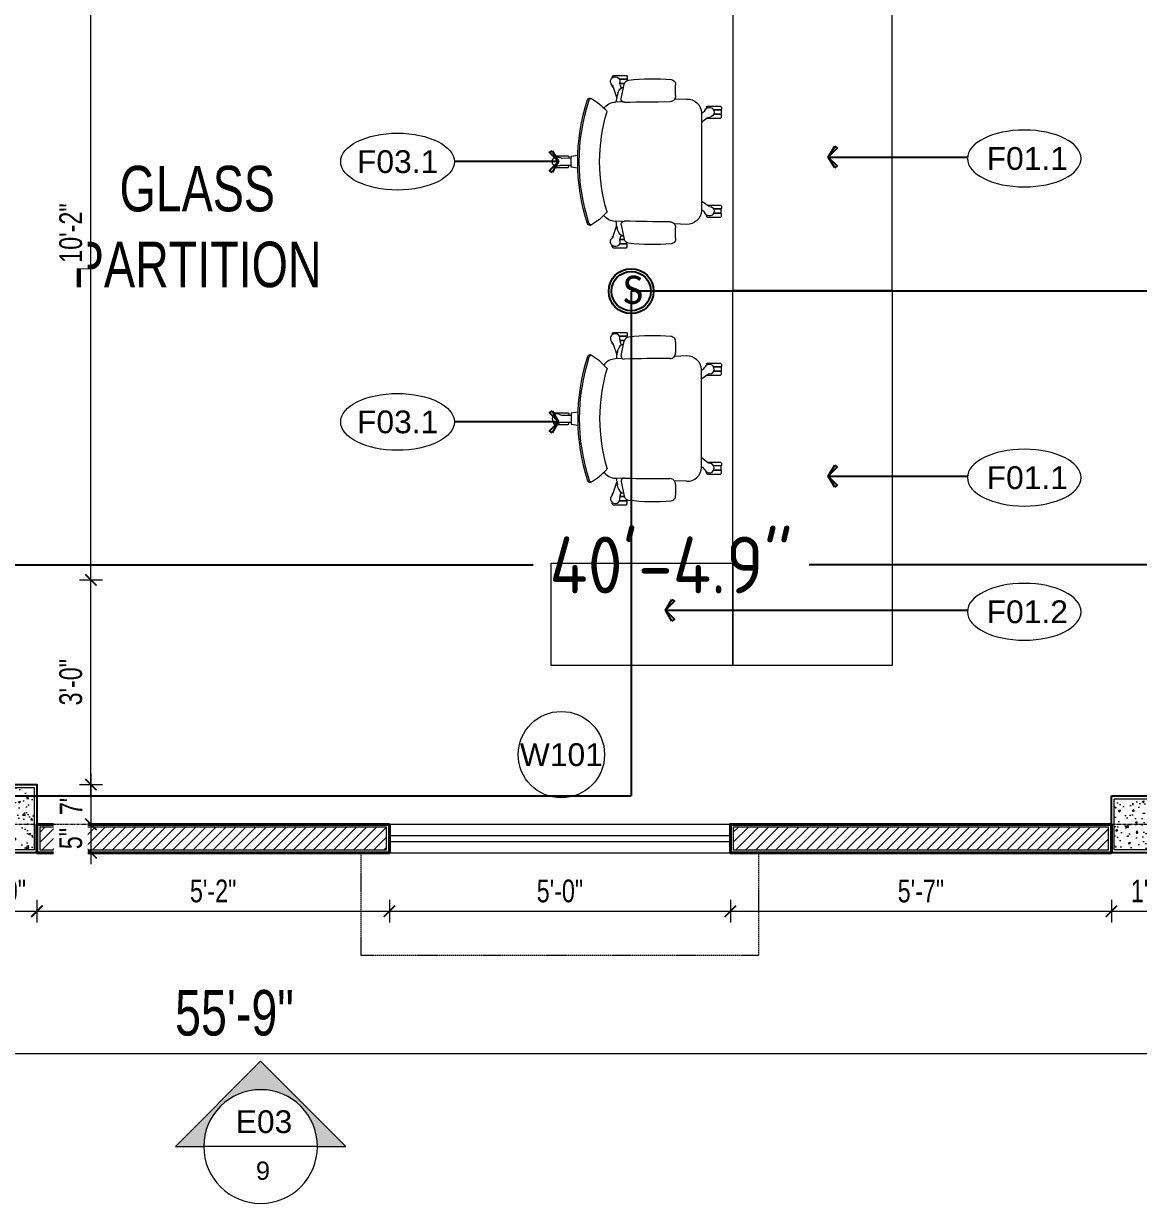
# Model space of a CAD drawing. Header units: inches. Extents: x 985 to 11353, y 526 to 2181.
# Drawn here: x 8626.2 to 8822.3, y 1364.6 to 1572.1 of the extents above; entities that cross this region are included whole.
import ezdxf
from ezdxf.enums import TextEntityAlignment as Align

# ---------------------------------------------------------------- set-up
doc = ezdxf.new("R2010")
doc.units = ezdxf.units.IN
doc.header["$MEASUREMENT"] = 0
doc.linetypes.add('DASH', pattern=[0.35, 0.25, -0.1])
doc.linetypes.add('PHANTOMX2', pattern=[5, 2.5, -0.5, 0.5, -0.5, 0.5, -0.5])
for name, color, linetype, lineweight in [('COLUMN', 1, 'Continuous', 25), ('Dimension', 22, 'Continuous', 13), ('Elevation Marker', 252, 'Continuous', 15), ('Glass', 5, 'Continuous', 9), ('grid', 9, 'Continuous', 13), ('HACTH', 8, 'Continuous', 9), ('I-DOOR-IDEN-N', 7, 'Continuous', 15), ('I-FURN-CODE', 171, 'Continuous', 15), ('ID-FURN', 7, 'Continuous', 15), ('Plaster Line', 5, 'Continuous', 15), ('Sunshed', 5, 'Continuous', 15), ('wall 05', 3, 'Continuous', 40), ('WINDOW', 140, 'Continuous', 9)]:
    doc.layers.add(name, color=color, linetype=linetype, lineweight=lineweight)
for name, color, linetype in [('FREE-TEXT', 7, 'Continuous'), ('smoke detector', 1, 'Continuous'), ('Text', 7, 'Continuous'), ('zone wiring', 5, 'Continuous')]:
    doc.layers.add(name, color=color, linetype=linetype)
doc.styles.add('Arial', font='arial.ttf')
doc.styles.get("Standard").update_dxf_attribs({"font": 'isocp3.shx'})
doc.styles.add('Swiss721', font='swisscl.ttf')
doc.dimstyles.new('DIM08', dxfattribs={"dimtxt": 8, "dimasz": 4, "dimexe": 4, "dimexo": 0, "dimgap": 3, "dimtad": 1, "dimdec": 1, "dimzin": 3, "dimdsep": 46, "dimlunit": 4, "dimtxsty": 'Swiss721', "dimblk": 'ARCHTICK', "dimcen": 0, "dimdle": 4, "dimclrd": 256, "dimclre": 256, "dimclrt": 256, "dimadec": 0, "dimazin": 0, "dimtfac": 1, "dimtdec": 1, "dimtofl": 0, "dimtmove": 0, "dimatfit": 3, "dimldrblk": 'ARCHTICK', "dimfxl": 4, "dimfxlon": 1, "dimtfill": 1, "dimtolj": 1, "dimtzin": 0, "dimlwd": 9, "dimlwe": 9, "dimarcsym": 0})
doc.dimstyles.new('F50', dxfattribs={"dimscale": 50, "dimtxt": 1.6, "dimasz": 1, "dimexe": 1.5, "dimexo": 1, "dimgap": 0.5, "dimtad": 1, "dimdec": 0, "dimzin": 12, "dimdsep": 46, "dimtxsty": 'Arial', "dimblk1": 'ARCHTICK', "dimblk2": 'ARCHTICK', "dimsah": 1, "dimcen": 0, "dimdle": 1.5, "dimclrd": 9, "dimclre": 9, "dimclrt": 2, "dimadec": 0, "dimazin": 3, "dimtfac": 1, "dimtdec": 0, "dimtix": 1, "dimtmove": 2, "dimatfit": 3, "dimldrblk": 'ArrowNote', "dimfxl": 1, "dimtolj": 1, "dimtzin": 0, "dimarcsym": 0})
doc.dimstyles.get("Standard").update_dxf_attribs({"dimtxt": 2, "dimasz": 3, "dimexe": 2, "dimexo": 2, "dimgap": 1, "dimtad": 0, "dimtih": 1, "dimtoh": 1, "dimdec": 1, "dimzin": 0, "dimdsep": 46, "dimtxsty": 'Standard', "dimcen": 0, "dimclrd": 256, "dimclre": 256, "dimclrt": 256, "dimadec": 1, "dimazin": 0, "dimtfac": 1, "dimtdec": 1, "dimtofl": 0, "dimtmove": 0, "dimatfit": 3, "dimfxl": 1, "dimtolj": 1, "dimtzin": 0, "dimlwd": -1, "dimlwe": -1, "dimarcsym": 0})
pattern_1 = [(50, (0, 0), (3.58630091, -0.313760675), [0.375, -4.125]), (355, (0, 0), (-0.69375667, 3.76096067), [0.3, -3.3]), (100.4514, (0.299, -0.026), (2.89254691, 3.44719771), [0.31870095, -3.50571056]), (46.1842, (0, 1), (5.33620524, -0.82759507), [0.5625, -6.1875]), (96.6356, (0.4447, 0.931), (4.67331353, 4.87058935), [0.47805144, -5.258565]), (351.1842, (0, 1), (4.67330973, 4.870593), [0.45, -4.95]), (21, (0.5, 0.75), (2.98453526, -2.01309445), [0.375, -4.125]), (326, (0.5, 0.75), (1.21657666, 3.62575023), [0.3, -3.3]), (71.4514, (0.7487, 0.5822), (4.20111314, 1.61265248), [0.31870095, -3.50571056]), (37.5, (0, 0), (0.060799277, 1.66446927), [0, -3.26, 0, -3.35, 0, -3.3125]), (7.5, (0, 0), (1.315347687, 1.97205856), [0, -1.91, 0, -3.185, 0, -1.2625]), (327.5, (-1.115, 0), (2.66911218, -0.112774359), [0, -1.25, 0, -3.9, 0, -5.175]), (317.5, (-1.615, 0), (2.915930847, 0.50052491), [0, -1.625, 0, -2.59, 0, -3.675])]
pattern_2 = [(45, (-114666.6369, -169903.1285), (-0.8838834765, 0.8838834765), [])]

# ---------------------------------------------------------------- blocks, each defined once
blk = doc.blocks.new('C 12X12')
at = {"layer": 'HACTH'}
h = blk.add_hatch(dxfattribs=at)
h.set_pattern_fill('AR-CONC', color=256, scale=0.5, style=0)
h.set_pattern_definition(pattern_1)
h.paths.add_polyline_path([(88279, -6819.5), (88279, -6808.5), (88268, -6808.5), (88268, -6819.5)])
at = {"layer": 'COLUMN'}
blk.add_lwpolyline([(88267.5, -6808), (88279.5, -6808), (88279.5, -6820), (88267.5, -6820)], close=True, dxfattribs=at)
at = {"layer": 'Plaster Line'}
blk.add_lwpolyline([(88268, -6808.5), (88279, -6808.5), (88279, -6819.5), (88268, -6819.5)], close=True, dxfattribs=at)
blk = doc.blocks.new('C10X15')
at = {"layer": 'HACTH'}
h = blk.add_hatch(dxfattribs=at)
h.set_pattern_fill('AR-CONC', color=256, scale=0.5, style=0)
h.set_pattern_definition(pattern_1)
h.paths.add_polyline_path([(88231.5, -6817.5), (88231.5, -6808.5), (88217.5, -6808.5), (88217.5, -6817.5)])
at = {"layer": 'COLUMN'}
blk.add_lwpolyline([(88217, -6808), (88232, -6808), (88232, -6818), (88217, -6818)], close=True, dxfattribs=at)
at = {"layer": 'Plaster Line'}
blk.add_lwpolyline([(88217.5, -6808.5), (88231.5, -6808.5), (88231.5, -6817.5), (88217.5, -6817.5)], close=True, dxfattribs=at)
blk = doc.blocks.new('ch-1')
at = {"layer": 'ID-FURN', "color": 252, "lineweight": 13}
for p, q in [((300.3, 344.5), (296.8, 340.7)), ((296.8, 340.7), (296.8, 331)), ((296.8, 331), (297.8, 330)), ((353.2, 344.5), (300.3, 344.5)), ((356.8, 340.7), (353.2, 344.5)), ((356.8, 340.7), (356.8, 336.1)), ((297.8, 330), (328.3, 330)), ((297.8, 329), (297.8, 324.4)), ((297.8, 329), (327.8, 329)), ((308.6, 312.4), (326.6, 312.4)), ((308.9, 311.3), (326.5, 311.3)), ((322.2, 296.8), (316, 296.8)), ((325.7, 307.1), (321.2, 293.8)), ((352.6, 298.3), (338.8, 254.6)), ((353.2, 296.8), (352.1, 296.8)), ((356.8, 300.6), (353.2, 296.8)), ((356.8, 300.6), (356.8, 305.2)), ((-76.1, 221.9), (-79.7, 218.1)), ((-79.7, 218.1), (-79.7, 208.4)), ((-79.7, 208.4), (-78.7, 207.4)), ((-79.7, 187.7), (-78.7, 188.7)), ((-78.7, 207.4), (-48.2, 207.4)), ((-78.7, 206.3), (-78.7, 189.7)), ((-78.7, 206.3), (-48.7, 206.3)), ((-78.7, 189.7), (-48.7, 189.7)), ((-78.7, 188.7), (-48.2, 188.7)), ((-23.3, 221.9), (-76.1, 221.9)), ((-19.7, 218.1), (-23.3, 221.9)), ((-19.7, 218.1), (-19.7, 213)), ((-79.7, 178), (-79.7, 187.7)), ((-76.1, 174.2), (-79.7, 178)), ((-22.8, 174.2), (-76.1, 174.2)), ((-24.5, 175.5), (0, 157.3)), ((559, 14.7), (520.5, 15)), ((533.3, 24.3), (529.8, 20.5)), ((529.8, 20.5), (529.8, 14.9)), ((586.2, 24.3), (533.3, 24.3)), ((589.8, 20.5), (586.2, 24.3)), ((589.8, 20.5), (589.8, 16)), ((559, -13.7), (520.5, -14)), ((529.8, -19.6), (529.8, -13.9)), ((533.3, -23.4), (529.8, -19.6)), ((586.2, -23.4), (533.3, -23.4)), ((589.8, -19.6), (586.2, -23.4)), ((589.8, -19.6), (589.8, -15)), ((-76.1, -173.7), (-79.7, -177.5)), ((-79.7, -177.5), (-79.7, -187.2)), ((-79.7, -187.2), (-78.7, -188.2)), ((-78.7, -188.2), (-48.2, -188.2)), ((-22.8, -173.7), (-76.1, -173.7)), ((-24.5, -175), (0, -156.8)), ((-79.7, -207.9), (-78.7, -206.9)), ((-79.7, -217.6), (-79.7, -207.9)), ((-76.1, -221.4), (-79.7, -217.6)), ((-78.7, -189.2), (-48.7, -189.2)), ((-78.7, -205.8), (-78.7, -189.2)), ((-78.7, -205.8), (-48.7, -205.8)), ((-78.7, -206.9), (-48.2, -206.9)), ((-23.3, -221.4), (-76.1, -221.4)), ((-19.7, -217.6), (-23.3, -221.4)), ((-19.7, -217.6), (-19.7, -212.6)), ((-7.9, -197.9), (0, -192.2)), ((352.6, -297.8), (338.8, -254.1)), ((296.8, -330.5), (297.8, -329.5)), ((297.8, -328.5), (297.8, -323.9)), ((297.8, -328.5), (327.8, -328.5)), ((297.8, -329.5), (328.3, -329.5)), ((308.6, -311.9), (326.6, -311.9)), ((308.9, -310.8), (326.5, -310.8)), ((322.2, -296.3), (316, -296.3)), ((325.7, -306.6), (321.2, -293.4)), ((353.2, -296.3), (352.1, -296.3)), ((356.8, -300.1), (353.2, -296.3)), ((356.8, -300.1), (356.8, -304.7)), ((296.8, -340.2), (296.8, -330.5)), ((300.3, -344), (296.8, -340.2)), ((353.2, -344), (300.3, -344)), ((356.8, -340.2), (353.2, -344)), ((356.8, -340.2), (356.8, -335.7))]:
    blk.add_line(p, q, dxfattribs=at)
at = {"layer": 'ID-FURN', "color": 252}
for p, q in [((103.8, 264.3), (103.4, 306.4)), ((59.4, 250.7), (108.5, 248.6)), ((315.6, 239.8), (344.3, 238.6)), ((334.1, 275.2), (336.4, 265.8)), ((-7.9, 198.4), (0, 192.7)), ((0, 195.9), (0, -195.9)), ((59.4, -250.2), (108.5, -248.1)), ((103.4, -305.9), (103.8, -263.8)), ((315.6, -239.4), (344.3, -238.1)), ((334.1, -274.7), (336.4, -265.3))]:
    blk.add_line(p, q, dxfattribs=at)
for points in [[(320.9, 252), (309.1, 310.4)], [(320.9, -251.5), (309.1, -309.9)]]:
    blk.add_lwpolyline(points, dxfattribs=at)
at = {"layer": 'ID-FURN', "color": 252, "lineweight": 13}
blk.add_lwpolyline([(494.6, -25.6), (520.5, -21.8), (520.5, 22.3), (494.6, 26.1)], dxfattribs=at)
at = {"layer": 'ID-FURN', "color": 252}
for centre, radius, start, end in [((193.8, -510.8), 842.5, 83.3556, 94.9128), ((123.4, 308.5), 20.1, 95.0446, 186.0128), ((290, 306.5), 19.6, 11.3923, 86.0755), ((303.1, 267.6), 31.9, 13.7582, 74.5871), ((57, 193.7), 57, 87.5809, 177.8265), ((125.9, 262.4), 22.2, 175.0498, 270.9397), ((147, -5274.9), 5515.2, 88.3219, 90.2152), ((309, 250), 12.1, 267.6468, 9.6188), ((109.5, 210.3), 233.5, 7.127, 13.7582), ((341.6, 178.9), 59.8, 36.272, 87.3972), ((596.7, 1.2), 296.9, 122.0525, 136.7624), ((445.4, 243.8), 11.1, 21.1039, 124.6268), ((439.4, 241.8), 11.1, 21.1039, 91.3806), ((-305.9, 0.2), 794.5, 341.9963, 18.0037), ((-305.9, 0.2), 800.8, 341.9963, 18.0037), ((391.5, 194.2), 15.3, 136.9683, 155.6038), ((-286, 0.2), 693.1, 343.2048, 16.7952), ((57, -193.2), 57, 182.1735, 272.4191), ((341.6, -178.9), 59.8, 272.6028, 324.0692), ((391.5, -193.7), 15.3, 204.3962, 223.0317), ((596.7, -0.8), 296.9, 223.2376, 237.9475), ((125.9, -261.9), 22.2, 89.0603, 184.9502), ((147, 5275.4), 5515.2, 269.7848, 271.6781), ((309, -249.5), 12.1, 350.3812, 92.3532), ((303.1, -267.1), 31.9, 285.413, 346.2418), ((109.5, -209.8), 233.5, 346.2418, 352.873), ((439.4, -241.3), 11.1, 268.6194, 338.8961), ((445.4, -243.3), 11.1, 235.3732, 338.8961), ((123.4, -308), 20.1, 173.9872, 264.9554), ((193.8, 511.3), 842.5, 265.0872, 276.6444), ((290, -306), 19.6, 273.9245, 348.6077)]:
    blk.add_arc(centre, radius, start, end, dxfattribs=at)
at = {"layer": 'ID-FURN', "color": 252, "lineweight": 13}
for centre, radius, start, end in [((345, 320.7), 19.1, 310.5325, 193.4675), ((306.6, 313.2), 20, 342.2096, 8.7154), ((371.6, 292), 20, 135.2846, 161.7905), ((-31.5, 198), 19.1, 22.5325, 265.4675), ((3.9, 214.5), 20, 207.2846, 233.7904), ((-36.3, 159.2), 20, 54.2096, 80.7154), ((559, 34.7), 20, 270.2096, 296.7154), ((577.9, 0.5), 19.1, 238.5325, 121.4675), ((559, -33.7), 20, 63.2846, 89.7905), ((-31.5, -197.5), 19.1, 94.5325, 337.4675), ((-36.3, -158.7), 20, 279.2846, 305.7904), ((3.9, -214), 20, 126.2096, 152.7154), ((306.6, -312.7), 20, 351.2846, 17.7904), ((345, -320.2), 19.1, 166.5325, 49.4675), ((371.6, -291.5), 20, 198.2096, 224.7154)]:
    blk.add_arc(centre, radius, start, end, dxfattribs=at)
blk = doc.blocks.new('_ArchTick')
at = {"color": 0, "linetype": 'ByBlock', "const_width": 0.15}
blk.add_lwpolyline([(-0.5, -0.5), (0.5, 0.5)], dxfattribs=at)
blk = doc.blocks.new('*D367')
at = {"layer": 'Defpoints', "color": 0, "transparency": 16777216}
for p in [(8616.56, 1426.28), (8628.56, 1426.28)]:
    blk.add_point(p, dxfattribs=at)
at = {"layer": 'Dimension', "lineweight": 9, "transparency": 16777216}
for p, q in [((8616.56, 1417.99), (8616.56, 1413.99)), ((8628.56, 1417.99), (8628.56, 1413.99)), ((8614.56, 1415.99), (8630.56, 1415.99))]:
    blk.add_line(p, q, dxfattribs=at)
at = {"layer": 'Dimension', "lineweight": 9, "transparency": 16777216, "xscale": 2, "yscale": 2, "zscale": 2, "rotation": 180}
blk.add_blockref('_ArchTick', (8616.56, 1415.99), dxfattribs=at)
at = {"layer": 'Dimension', "lineweight": 9, "transparency": 16777216, "xscale": 2, "yscale": 2, "zscale": 2}
blk.add_blockref('_ArchTick', (8628.56, 1415.99), dxfattribs=at)
at = {"layer": 'Dimension', "transparency": 16777216, "insert": (8622.56, 1419.54), "char_height": 4, "attachment_point": 5, "style": 'Swiss721', "bg_fill": 3, "box_fill_scale": 1.25, "bg_fill_color": 256, "bg_fill_true_color": 13158600, "bg_fill_transparency": 0}
blk.add_mtext('\\A1;1\'-0"', dxfattribs=at)
at = {"layer": 'Defpoints', "color": 0, "transparency": 16777216}
blk.add_point((8628.56, 1415.99), dxfattribs=at)
blk = doc.blocks.new('*D368')
at = {"layer": 'Defpoints', "color": 0, "transparency": 16777216}
for p in [(8628.56, 1426.28), (8690.56, 1426.28), (8690.56, 1415.99)]:
    blk.add_point(p, dxfattribs=at)
at = {"layer": 'Dimension', "lineweight": 9, "transparency": 16777216}
for p, q in [((8628.56, 1417.99), (8628.56, 1413.99)), ((8690.56, 1417.99), (8690.56, 1413.99)), ((8626.56, 1415.99), (8692.56, 1415.99))]:
    blk.add_line(p, q, dxfattribs=at)
at = {"layer": 'Dimension', "lineweight": 9, "transparency": 16777216, "xscale": 2, "yscale": 2, "zscale": 2, "rotation": 180}
blk.add_blockref('_ArchTick', (8628.56, 1415.99), dxfattribs=at)
at = {"layer": 'Dimension', "lineweight": 9, "transparency": 16777216, "xscale": 2, "yscale": 2, "zscale": 2}
blk.add_blockref('_ArchTick', (8690.56, 1415.99), dxfattribs=at)
at = {"layer": 'Dimension', "transparency": 16777216, "insert": (8659.56, 1419.54), "char_height": 4, "attachment_point": 5, "style": 'Swiss721', "bg_fill": 3, "box_fill_scale": 1.25, "bg_fill_color": 256, "bg_fill_true_color": 13158600, "bg_fill_transparency": 0}
blk.add_mtext('\\A1;5\'-2"', dxfattribs=at)
blk = doc.blocks.new('*D369')
at = {"layer": 'Defpoints', "color": 0, "transparency": 16777216}
for p in [(8690.56, 1426.28), (8750.56, 1426.28), (8750.56, 1415.99)]:
    blk.add_point(p, dxfattribs=at)
at = {"layer": 'Dimension', "lineweight": 9, "transparency": 16777216}
for p, q in [((8690.56, 1417.99), (8690.56, 1413.99)), ((8750.56, 1417.99), (8750.56, 1413.99)), ((8688.56, 1415.99), (8752.56, 1415.99))]:
    blk.add_line(p, q, dxfattribs=at)
at = {"layer": 'Dimension', "lineweight": 9, "transparency": 16777216, "xscale": 2, "yscale": 2, "zscale": 2, "rotation": 180}
blk.add_blockref('_ArchTick', (8690.56, 1415.99), dxfattribs=at)
at = {"layer": 'Dimension', "lineweight": 9, "transparency": 16777216, "xscale": 2, "yscale": 2, "zscale": 2}
blk.add_blockref('_ArchTick', (8750.56, 1415.99), dxfattribs=at)
at = {"layer": 'Dimension', "transparency": 16777216, "insert": (8720.56, 1419.54), "char_height": 4, "attachment_point": 5, "style": 'Swiss721', "bg_fill": 3, "box_fill_scale": 1.25, "bg_fill_color": 256, "bg_fill_true_color": 13158600, "bg_fill_transparency": 0}
blk.add_mtext('\\A1;5\'-0"', dxfattribs=at)
blk = doc.blocks.new('*D370')
at = {"layer": 'Defpoints', "color": 0, "transparency": 16777216}
for p in [(8750.56, 1426.28), (8817.56, 1426.28), (8817.56, 1415.99)]:
    blk.add_point(p, dxfattribs=at)
at = {"layer": 'Dimension', "lineweight": 9, "transparency": 16777216}
for p, q in [((8750.56, 1417.99), (8750.56, 1413.99)), ((8817.56, 1417.99), (8817.56, 1413.99)), ((8748.56, 1415.99), (8819.56, 1415.99))]:
    blk.add_line(p, q, dxfattribs=at)
at = {"layer": 'Dimension', "lineweight": 9, "transparency": 16777216, "xscale": 2, "yscale": 2, "zscale": 2, "rotation": 180}
blk.add_blockref('_ArchTick', (8750.56, 1415.99), dxfattribs=at)
at = {"layer": 'Dimension', "lineweight": 9, "transparency": 16777216, "xscale": 2, "yscale": 2, "zscale": 2}
blk.add_blockref('_ArchTick', (8817.56, 1415.99), dxfattribs=at)
at = {"layer": 'Dimension', "transparency": 16777216, "insert": (8784.06, 1419.53), "char_height": 4, "attachment_point": 5, "style": 'Swiss721', "bg_fill": 3, "box_fill_scale": 1.25, "bg_fill_color": 256, "bg_fill_true_color": 13158600, "bg_fill_transparency": 0}
blk.add_mtext('\\A1;5\'-7"', dxfattribs=at)
blk = doc.blocks.new('*D371')
at = {"layer": 'Defpoints', "color": 0, "transparency": 16777216}
for p in [(8817.56, 1426.28), (8832.56, 1426.28), (8832.56, 1415.99)]:
    blk.add_point(p, dxfattribs=at)
at = {"layer": 'Dimension', "lineweight": 9, "transparency": 16777216}
for p, q in [((8817.56, 1417.99), (8817.56, 1413.99)), ((8832.56, 1417.99), (8832.56, 1413.99)), ((8815.56, 1415.99), (8834.56, 1415.99))]:
    blk.add_line(p, q, dxfattribs=at)
at = {"layer": 'Dimension', "lineweight": 9, "transparency": 16777216, "xscale": 2, "yscale": 2, "zscale": 2, "rotation": 180}
blk.add_blockref('_ArchTick', (8817.56, 1415.99), dxfattribs=at)
at = {"layer": 'Dimension', "lineweight": 9, "transparency": 16777216, "xscale": 2, "yscale": 2, "zscale": 2}
blk.add_blockref('_ArchTick', (8832.56, 1415.99), dxfattribs=at)
at = {"layer": 'Dimension', "transparency": 16777216, "insert": (8825.06, 1419.54), "char_height": 4, "attachment_point": 5, "style": 'Swiss721', "bg_fill": 3, "box_fill_scale": 1.25, "bg_fill_color": 256, "bg_fill_true_color": 13158600, "bg_fill_transparency": 0}
blk.add_mtext('\\A1;1\'-3"', dxfattribs=at)
blk = doc.blocks.new('*D400')
at = {"layer": 'Defpoints', "color": 0, "transparency": 16777216}
for p in [(8329.06, 1426.28), (8998.06, 1426.28), (8998.06, 1390.99)]:
    blk.add_point(p, dxfattribs=at)
at = {"layer": 'Dimension', "lineweight": 9, "transparency": 16777216}
for p, q in [((8329.06, 1394.99), (8329.06, 1386.99)), ((8998.06, 1394.99), (8998.06, 1386.99)), ((8325.06, 1390.99), (9002.06, 1390.99))]:
    blk.add_line(p, q, dxfattribs=at)
at = {"layer": 'Dimension', "lineweight": 9, "transparency": 16777216, "xscale": 4, "yscale": 4, "zscale": 4, "rotation": 180}
blk.add_blockref('_ArchTick', (8329.06, 1390.99), dxfattribs=at)
at = {"layer": 'Dimension', "lineweight": 9, "transparency": 16777216, "xscale": 4, "yscale": 4, "zscale": 4}
blk.add_blockref('_ArchTick', (8998.06, 1390.99), dxfattribs=at)
at = {"layer": 'Dimension', "transparency": 16777216, "insert": (8663.31, 1398.08), "char_height": 8, "attachment_point": 5, "style": 'Swiss721', "bg_fill": 3, "box_fill_scale": 1.25, "bg_fill_color": 256, "bg_fill_true_color": 13158600, "bg_fill_transparency": 0}
blk.add_mtext('\\A1;55\'-9"', dxfattribs=at)
blk = doc.blocks.new('*D406')
at = {"layer": 'Defpoints', "color": 0, "transparency": 16777216}
for p in [(8624.77, 1474.27), (8638.07, 1474.27), (8628.56, 1438.28)]:
    blk.add_point(p, dxfattribs=at)
at = {"layer": 'Dimension', "lineweight": 9, "transparency": 16777216}
for p, q in [((8638.07, 1436.28), (8638.07, 1476.27)), ((8636.07, 1474.27), (8640.07, 1474.27)), ((8636.07, 1438.28), (8640.07, 1438.28))]:
    blk.add_line(p, q, dxfattribs=at)
at = {"layer": 'Dimension', "lineweight": 9, "transparency": 16777216, "xscale": 2, "yscale": 2, "zscale": 2}
for p, rotation in [((8638.07, 1474.27), 90), ((8638.07, 1438.28), 270)]:
    blk.add_blockref('_ArchTick', p, dxfattribs=dict(at, rotation=rotation))
at = {"layer": 'Dimension', "transparency": 16777216, "insert": (8634.52, 1456.28), "char_height": 4, "attachment_point": 5, "rotation": 90, "style": 'Swiss721', "bg_fill": 3, "box_fill_scale": 1.25, "bg_fill_color": 256, "bg_fill_true_color": 13158600, "bg_fill_transparency": 0}
blk.add_mtext('\\A1;3\'-0"', dxfattribs=at)
blk = doc.blocks.new('*D407')
at = {"layer": 'Defpoints', "color": 0, "transparency": 16777216}
for p in [(8628.56, 1596.28), (8638.07, 1596.28), (8624.77, 1474.27)]:
    blk.add_point(p, dxfattribs=at)
at = {"layer": 'Dimension', "lineweight": 9, "transparency": 16777216}
for p, q in [((8638.07, 1472.27), (8638.07, 1598.28)), ((8636.07, 1596.28), (8640.07, 1596.28)), ((8636.07, 1474.27), (8640.07, 1474.27))]:
    blk.add_line(p, q, dxfattribs=at)
at = {"layer": 'Dimension', "lineweight": 9, "transparency": 16777216, "xscale": 2, "yscale": 2, "zscale": 2}
for p, rotation in [((8638.07, 1596.28), 90), ((8638.07, 1474.27), 270)]:
    blk.add_blockref('_ArchTick', p, dxfattribs=dict(at, rotation=rotation))
at = {"layer": 'Dimension', "transparency": 16777216, "insert": (8634.52, 1535.28), "char_height": 4, "attachment_point": 5, "rotation": 90, "style": 'Swiss721', "bg_fill": 3, "box_fill_scale": 1.25, "bg_fill_color": 256, "bg_fill_true_color": 13158600, "bg_fill_transparency": 0}
blk.add_mtext('\\A1;10\'-2"', dxfattribs=at)
blk = doc.blocks.new('*D415')
at = {"layer": 'Defpoints', "color": 0, "transparency": 16777216}
blk.add_point((8628.56, 1438.28), dxfattribs=at)
at = {"layer": 'Dimension', "lineweight": 9, "transparency": 16777216}
for p, q in [((8638.07, 1440.28), (8638.07, 1429.28)), ((8636.07, 1438.28), (8640.07, 1438.28)), ((8636.07, 1431.28), (8640.07, 1431.28))]:
    blk.add_line(p, q, dxfattribs=at)
at = {"layer": 'Dimension', "lineweight": 9, "transparency": 16777216, "xscale": 2, "yscale": 2, "zscale": 2}
for p, rotation in [((8638.07, 1438.28), 90), ((8638.07, 1431.28), 270)]:
    blk.add_blockref('_ArchTick', p, dxfattribs=dict(at, rotation=rotation))
at = {"layer": 'Dimension', "transparency": 16777216, "insert": (8634.57, 1434.78), "char_height": 4, "attachment_point": 5, "rotation": 90, "style": 'Swiss721', "bg_fill": 3, "box_fill_scale": 1.25, "bg_fill_color": 256, "bg_fill_true_color": 13158600, "bg_fill_transparency": 0}
blk.add_mtext('\\A1;7"', dxfattribs=at)
at = {"layer": 'Defpoints', "color": 0, "transparency": 16777216}
for p in [(8633.25, 1431.28), (8638.07, 1431.28)]:
    blk.add_point(p, dxfattribs=at)
blk = doc.blocks.new('*D416')
at = {"layer": 'Dimension', "lineweight": 9, "transparency": 16777216}
for p, q in [((8638.07, 1433.28), (8638.07, 1424.28)), ((8636.07, 1431.28), (8640.07, 1431.28)), ((8636.07, 1426.28), (8640.07, 1426.28))]:
    blk.add_line(p, q, dxfattribs=at)
at = {"layer": 'Dimension', "lineweight": 9, "transparency": 16777216, "xscale": 2, "yscale": 2, "zscale": 2}
for p, rotation in [((8638.07, 1431.28), 90), ((8638.07, 1426.28), 270)]:
    blk.add_blockref('_ArchTick', p, dxfattribs=dict(at, rotation=rotation))
at = {"layer": 'Dimension', "transparency": 16777216, "insert": (8634.53, 1428.78), "char_height": 4, "attachment_point": 5, "rotation": 90, "style": 'Swiss721', "bg_fill": 3, "box_fill_scale": 1.25, "bg_fill_color": 256, "bg_fill_true_color": 13158600, "bg_fill_transparency": 0}
blk.add_mtext('\\A1;5"', dxfattribs=at)
at = {"layer": 'Defpoints', "color": 0, "transparency": 16777216}
for p in [(8633.25, 1431.28), (8631.78, 1426.28), (8638.07, 1426.28)]:
    blk.add_point(p, dxfattribs=at)
blk = doc.blocks.new('wall&door')
at = {"color": 0, "linetype": 'ByBlock', "lineweight": -2}
blk.add_circle((0, 0), 3.039, dxfattribs=at)
at = {"color": 0, "linetype": 'ByBlock', "lineweight": -2, "ltscale": 25.4, "style": 'Arial'}
blk.add_attdef('PT1', text='', height=1.6, dxfattribs=at).set_placement((0, 0), align=Align.MIDDLE_CENTER)
blk = doc.blocks.new('Floor Fin')
at = {"extrusion": (0, 0, -1)}
blk.add_ellipse((0, 0), major_axis=(4, 0), ratio=0.5, start_param=4.712389, end_param=10.995574, dxfattribs=at)
at = {"color": 0, "linetype": 'ByBlock', "lineweight": -2, "ltscale": 25.4, "style": 'Arial'}
blk.add_attdef('CA3', text='', height=1.6, dxfattribs=at).set_placement((0, 0), align=Align.MIDDLE_CENTER)
blk = doc.blocks.new('ArrowNote')
at = {"linetype": 'ByBlock', "lineweight": -2}
h = blk.add_hatch(color=0, dxfattribs=at)
h.paths.add_polyline_path([(-0.56, -0.96), (-0.79, -0.79), (0, 0)])
h.paths.add_polyline_path([(-0.56, 0.96), (0, 0), (-0.79, 0.79)])
at = {"color": 0, "linetype": 'ByBlock', "lineweight": -2}
blk.add_lwpolyline([(0, 0), (-2, 0)], dxfattribs=at)
for points in [[(-0.56, 0.96), (0, 0), (-0.79, 0.79)], [(-0.56, -0.96), (-0.79, -0.79), (0, 0)]]:
    blk.add_lwpolyline(points, close=True, dxfattribs=at)
blk = doc.blocks.new('*U90')
h = blk.add_hatch(color=252)
h.dxf.hatch_style = 1
h.paths.add_polyline_path([(500, 0), (750, 0), (0, 750), (-750, 0), (-500, 0, -0.414214), (0, 500, -0.414214)])
at = {"color": 6}
for p, q in [((0, 750), (-750, 0)), ((750, 0), (0, 750)), ((750, 0), (500, 0)), ((-500, 0), (-750, 0))]:
    blk.add_line(p, q, dxfattribs=at)
at = {"linetype": 'ByBlock', "lineweight": -2}
blk.add_line((-500, 0), (500, 0), dxfattribs=at)
blk.add_circle((0, 0), 500)
at = {"color": 3, "style": 'Arial'}
blk.add_attdef('S01', text='', height=200, dxfattribs=at).set_placement((0, 319), align=Align.TOP_CENTER)
at = {"color": 6, "style": 'Arial'}
blk.add_attdef('IN-201', text='', height=160, dxfattribs=at).set_placement((0, -133), align=Align.TOP_CENTER)
blk = doc.blocks.new('smoke detector')
at = {"layer": 'smoke detector'}
for radius in [3.95, 3.45]:
    blk.add_circle((331.62, 4109.64), radius, dxfattribs=at)
at = {"layer": 'smoke detector', "insert": (330.17, 4112.38), "char_height": 5, "attachment_point": 1}
blk.add_mtext_dynamic_manual_height_columns('{\\fCalibri|b0|i0|c0|p34;S}', width=5, gutter_width=1, heights=[0], dxfattribs=at)
blk = doc.blocks.new('*D447')
at = {"layer": 'Defpoints', "color": 0, "transparency": 16777216}
for p in [(8982.56, 1476.9), (8982.56, 1438.28), (8497.68, 1436.28)]:
    blk.add_point(p, dxfattribs=at)
at = {"layer": 'FREE-TEXT', "transparency": 16777216}
for p, q in [((8497.68, 1438.28), (8497.68, 1478.9)), ((8982.56, 1440.28), (8982.56, 1478.9)), ((8500.68, 1476.9), (8715.85, 1476.9)), ((8979.56, 1476.9), (8764.39, 1476.9))]:
    blk.add_line(p, q, dxfattribs=at)
for points in [[(8500.68, 1477.4), (8500.68, 1476.4), (8497.68, 1476.9)], [(8979.56, 1477.4), (8979.56, 1476.4), (8982.56, 1476.9)]]:
    blk.add_solid(points, dxfattribs=at)
at = {"layer": 'FREE-TEXT', "transparency": 16777216, "insert": (8740.12, 1476.9), "char_height": 10, "attachment_point": 5}
blk.add_mtext('\\A1;40\'-4.9"', dxfattribs=at)

msp = doc.modelspace()

# ---------------------------------------------------------------- hatches: boundary and pattern name
at = {"layer": 'HACTH'}
h = msp.add_hatch(dxfattribs=at)
h.set_pattern_fill('ANSI31', color=256, scale=10, style=0)
h.set_pattern_definition(pattern_2)
h.paths.add_polyline_path([(8629.06, 1430.78), (8629.06, 1426.78), (8690.06, 1426.78), (8690.06, 1430.78)])
h = msp.add_hatch(dxfattribs=at)
h.set_pattern_fill('ANSI31', color=256, scale=10, style=0)
h.set_pattern_definition(pattern_2)
h.paths.add_polyline_path([(8843.94, 1426.78), (8843.94, 1430.78), (8833.06, 1430.78), (8833.06, 1426.78)])
h.paths.add_polyline_path([(8773.06, 1430.78), (8751.06, 1430.78), (8751.06, 1426.78), (8817.06, 1426.78), (8817.06, 1430.78)])

# ---------------------------------------------------------------- linework, layer by layer
at = {"layer": 'Glass', "ltscale": 10}
msp.add_lwpolyline([(8750.56, 1428.28), (8750.56, 1429.28), (8690.56, 1429.28), (8690.56, 1428.28)], close=True, dxfattribs=at)
at = {"layer": 'ID-FURN'}
for points in [[(8779, 1525.24), (8779, 1591.24), (8751, 1591.24), (8751, 1525.24)], [(8779, 1525.24), (8779, 1459.24), (8751, 1459.24), (8751, 1525.24)], [(8751, 1477.24), (8751, 1459.24), (8719, 1459.24), (8719, 1477.24)]]:
    msp.add_lwpolyline(points, close=True, dxfattribs=at)
at = {"layer": 'Plaster Line'}
msp.add_lwpolyline([(8690.06, 1430.78), (8629.06, 1430.78), (8629.06, 1426.78), (8690.06, 1426.78)], close=True, dxfattribs=at)
msp.add_lwpolyline([(8773.06, 1430.78), (8751.06, 1430.78), (8751.06, 1426.78), (8817.06, 1426.78), (8817.06, 1430.78), (8773.06, 1430.78)], dxfattribs=at)
at = {"layer": 'Sunshed', "linetype": 'DASH'}
msp.add_lwpolyline([(8685.56, 1426.28), (8685.56, 1408.28), (8755.56, 1408.28), (8755.56, 1426.28)], dxfattribs=at)
at = {"layer": 'wall 05'}
msp.add_lwpolyline([(8690.56, 1431.28), (8628.56, 1431.28), (8628.56, 1426.28), (8690.56, 1426.28)], close=True, dxfattribs=at)
msp.add_lwpolyline([(8772.55, 1431.28), (8750.56, 1431.28), (8750.56, 1426.28), (8817.56, 1426.28), (8817.56, 1431.28), (8772.55, 1431.28)], dxfattribs=at)
at = {"layer": 'WINDOW', "ltscale": 10}
msp.add_lwpolyline([(8750.56, 1426.28), (8750.56, 1431.28), (8690.56, 1431.28), (8690.56, 1426.28)], close=True, dxfattribs=at)
at = {"layer": 'zone wiring', "color": 30}
for p, q in [((8913.39, 1525.07), (8733.09, 1525.07)), ((8733.09, 1525.07), (8733.09, 1436.28))]:
    msp.add_line(p, q, dxfattribs=at)

# ---------------------------------------------------------------- block references
at = {"layer": 'HACTH'}
for name, p in [('C 12X12', (-79650.94, 8246.28)), ('C10X15', (-79399.44, 8244.28))]:
    msp.add_blockref(name, p, dxfattribs=at)
at = {"layer": 'I-DOOR-IDEN-N'}
ref = msp.add_blockref('wall&door', (8720.81, 1443.54), dxfattribs=dict(at, xscale=2.5, yscale=2.5, zscale=2.5))
ref.add_attrib('PT1', 'W101', dxfattribs={"layer": '0', "color": 7, "linetype": 'ByBlock', "lineweight": -2, "ltscale": 25.4, "height": 4, "style": 'Arial'}).set_placement((8720.81, 1443.54), align=Align.MIDDLE_CENTER)
at = {"layer": 'I-FURN-CODE'}
ref = msp.add_blockref('Floor Fin', (8691.99, 1547.85), dxfattribs=dict(at, xscale=-2.5, yscale=2.5, zscale=2.5))
ref.add_attrib('CA3', 'F03.1', dxfattribs={"layer": '0', "color": 7, "linetype": 'ByBlock', "lineweight": -2, "ltscale": 25.4, "height": 4, "style": 'Arial'}).set_placement((8692.01, 1547.85), align=Align.MIDDLE_CENTER)
ref = msp.add_blockref('Floor Fin', (8802.23, 1548.4), dxfattribs=dict(at, xscale=2.5, yscale=2.5, zscale=2.5))
ref.add_attrib('CA3', 'F01.1', dxfattribs={"layer": '0', "color": 7, "linetype": 'ByBlock', "lineweight": -2, "ltscale": 25.4, "height": 4, "style": 'Arial'}).set_placement((8802.77, 1548.4), align=Align.MIDDLE_CENTER)
ref = msp.add_blockref('Floor Fin', (8691.99, 1502.07), dxfattribs=dict(at, xscale=-2.5, yscale=2.5, zscale=2.5))
ref.add_attrib('CA3', 'F03.1', dxfattribs={"layer": '0', "color": 7, "linetype": 'ByBlock', "lineweight": -2, "ltscale": 25.4, "height": 4, "style": 'Arial'}).set_placement((8692.01, 1502.07), align=Align.MIDDLE_CENTER)
ref = msp.add_blockref('Floor Fin', (8802.23, 1492.26), dxfattribs=dict(at, xscale=2.5, yscale=2.5, zscale=2.5))
ref.add_attrib('CA3', 'F01.1', dxfattribs={"layer": '0', "color": 7, "linetype": 'ByBlock', "lineweight": -2, "ltscale": 25.4, "height": 4, "style": 'Arial'}).set_placement((8802.77, 1492.26), align=Align.MIDDLE_CENTER)
ref = msp.add_blockref('Floor Fin', (8802.23, 1468.67), dxfattribs=dict(at, xscale=2.5, yscale=2.5, zscale=2.5))
ref.add_attrib('CA3', 'F01.2', dxfattribs={"layer": '0', "color": 7, "linetype": 'ByBlock', "lineweight": -2, "ltscale": 25.4, "height": 4, "style": 'Arial'}).set_placement((8802.77, 1468.67), align=Align.MIDDLE_CENTER)
at = {"layer": 'ID-FURN'}
for p, xscale, yscale, zscale, rotation in [((8745.46, 1547.82), -0.04399999999355417, 0.04400000005261973, 0.044, 359.9871586803238), ((8745.46, 1502.66), 0.04399999999355417, 0.04399999999355417, 0.04399999999355417, 180.0128413196762)]:
    msp.add_blockref('ch-1', p, dxfattribs=dict(at, xscale=xscale, yscale=yscale, zscale=zscale, rotation=rotation))
at = {"layer": 'smoke detector'}
msp.add_blockref('smoke detector', (8401.47, -2584.58), dxfattribs=at)

# ---------------------------------------------------------------- texts
at = {"layer": 'Text', "insert": (8656.76, 1547.1), "char_height": 8, "width": 65.5935, "attachment_point": 2, "style": 'Swiss721'}
msp.add_mtext('GLASS PARTITION', dxfattribs=at)

# ---------------------------------------------------------------- leaders
at = {"layer": 'I-FURN-CODE'}
for points in [[(8767.77, 1548.66), (8792.25, 1548.66)], [(8720.29, 1547.85), (8701.98, 1547.85)], [(8720.29, 1502.07), (8701.98, 1502.07)], [(8767.77, 1492.52), (8792.25, 1492.52)], [(8739.12, 1468.93), (8792.25, 1468.93)]]:
    msp.add_leader(points, dimstyle='F50', override={"dimasz": 0.04, "dimgap": 0.5, "dimtad": 0, "dimfxl": 0.18}, dxfattribs=at)

# ---------------------------------------------------------------- next in the draw order: dimensions: what is measured, and where the dimension line sits
at = {"layer": 'Dimension'}
for base, p1, p2, angle, picture, middle in [((8638.07, 1474.27), (8628.56, 1438.28), (8624.77, 1474.27), 90, '*D406', (8634.52, 1456.28)), ((8628.56, 1415.99), (8616.56, 1426.28), (8628.56, 1426.28), 180, '*D367', (8622.56, 1419.54))]:
    dim = msp.add_linear_dim(base=base, p1=p1, p2=p2, angle=angle, dimstyle='DIM08', override={"dimscale": 0.5, "dimarcsym": 2}, dxfattribs=at)
    dim.commit()
    dim.dimension.update_dxf_attribs({"geometry": picture, "text_midpoint": middle})

# ---------------------------------------------------------------- next in the draw order: dimensions: what is measured, and where the dimension line sits
for base, p1, p2, angle, picture, middle in [((8638.07, 1596.28), (8624.77, 1474.27), (8628.56, 1596.28), 90, '*D407', (8634.52, 1535.28)), ((8638.07, 1431.28), (8628.56, 1438.28), (8633.25, 1431.28), 90, '*D415', (8634.57, 1434.78)), ((8690.56, 1415.99), (8628.56, 1426.28), (8690.56, 1426.28), 180, '*D368', (8659.56, 1419.54))]:
    dim = msp.add_linear_dim(base=base, p1=p1, p2=p2, angle=angle, dimstyle='DIM08', override={"dimscale": 0.5, "dimarcsym": 2}, dxfattribs=at)
    dim.commit()
    dim.dimension.update_dxf_attribs({"geometry": picture, "text_midpoint": middle})

# ---------------------------------------------------------------- next in the draw order: linework, layer by layer
at = {"layer": 'zone wiring', "color": 30}
msp.add_line((8497.68, 1436.28), (8733.09, 1436.28), dxfattribs=at)

# ---------------------------------------------------------------- next in the draw order: dimensions: what is measured, and where the dimension line sits
at = {"layer": 'Dimension'}
dim = msp.add_linear_dim(base=(8750.56, 1415.99), p1=(8690.56, 1426.28), p2=(8750.56, 1426.28), angle=180, dimstyle='DIM08', override={"dimscale": 0.5, "dimarcsym": 2}, dxfattribs=at)
dim.commit()
dim.dimension.update_dxf_attribs({"geometry": '*D369', "text_midpoint": (8720.56, 1419.54)})
at = {"layer": 'FREE-TEXT'}
dim = msp.add_linear_dim(base=(8982.56, 1476.9), p1=(8497.68, 1436.28), p2=(8982.56, 1438.28), dimstyle='Standard', override={"dimtxt": 10, "dimtih": 0, "dimtoh": 0, "dimlunit": 3}, dxfattribs=at)
dim.commit()
dim.dimension.update_dxf_attribs({"geometry": '*D447', "text_midpoint": (8740.12, 1476.9)})

# ---------------------------------------------------------------- next in the draw order: dimensions: what is measured, and where the dimension line sits
at = {"layer": 'Dimension'}
dim = msp.add_linear_dim(base=(8817.56, 1415.99), p1=(8750.56, 1426.28), p2=(8817.56, 1426.28), angle=180, dimstyle='DIM08', override={"dimscale": 0.5, "dimarcsym": 2}, dxfattribs=at)
dim.commit()
dim.dimension.update_dxf_attribs({"geometry": '*D370', "text_midpoint": (8784.06, 1419.53)})

# ---------------------------------------------------------------- next in the draw order: dimensions: what is measured, and where the dimension line sits
dim = msp.add_linear_dim(base=(8832.56, 1415.99), p1=(8817.56, 1426.28), p2=(8832.56, 1426.28), angle=180, dimstyle='DIM08', override={"dimscale": 0.5, "dimarcsym": 2}, dxfattribs=at)
dim.commit()
dim.dimension.update_dxf_attribs({"geometry": '*D371', "text_midpoint": (8825.06, 1419.54)})

# ---------------------------------------------------------------- next in the draw order: dimensions: what is measured, and where the dimension line sits
dim = msp.add_linear_dim(base=(8998.06, 1390.99), p1=(8329.06, 1426.28), p2=(8998.06, 1426.28), text='55\'-9"', dimstyle='DIM08', override={"dimarcsym": 1}, dxfattribs=at)
dim.commit()
dim.dimension.update_dxf_attribs({"geometry": '*D400', "text_midpoint": (8663.31, 1390.99), "dimtype": 160})

# ---------------------------------------------------------------- next in the draw order: block references
at = {"layer": 'Elevation Marker'}
ref = msp.add_blockref('*U90', (8667.91, 1374.61), dxfattribs=dict(at, xscale=-0.01999999998952262, yscale=0.01999999998952262, zscale=0.02))
ref.add_attrib('IN-201', '9', dxfattribs={"layer": '0', "color": 6, "height": 3.2, "style": 'Arial'}).set_placement((8668.32, 1371.96), align=Align.TOP_CENTER)
ref.add_attrib('S01', 'E03', dxfattribs={"layer": '0', "color": 3, "height": 4, "style": 'Arial'}).set_placement((8668.5, 1380.98), align=Align.TOP_CENTER)

# ---------------------------------------------------------------- next in the draw order: dimensions: what is measured, and where the dimension line sits
at = {"layer": 'Dimension'}
dim = msp.add_linear_dim(base=(8638.07, 1426.28), p1=(8633.25, 1431.28), p2=(8631.78, 1426.28), angle=90, dimstyle='DIM08', override={"dimscale": 0.5, "dimarcsym": 2}, dxfattribs=at)
dim.commit()
dim.dimension.update_dxf_attribs({"geometry": '*D416', "text_midpoint": (8638.07, 1428.78), "dimtype": 160})

# ---------------------------------------------------------------- next in the draw order: linework, layer by layer
at = {"layer": 'grid', "linetype": 'PHANTOMX2', "ltscale": 0.2}
msp.add_line((9061.02, 1431.28), (8292.32, 1431.28), dxfattribs=at)

doc.saveas('drawing.dxf')
